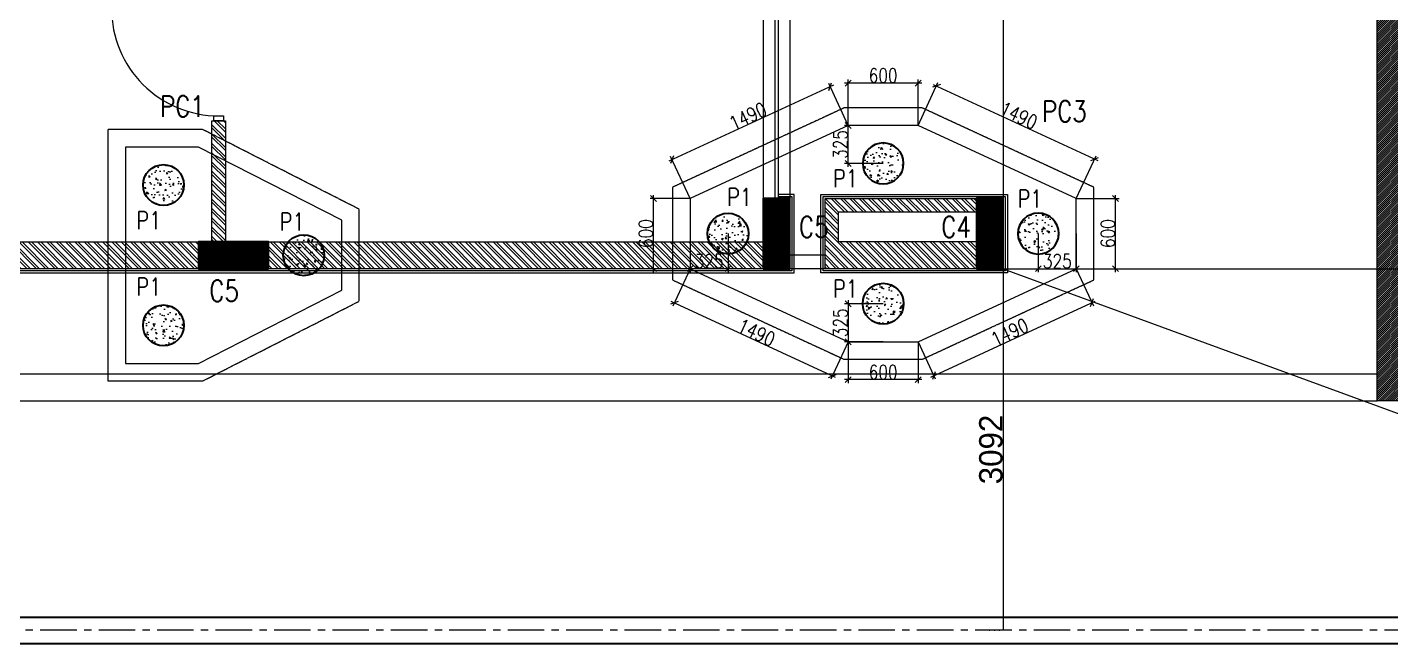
# Model space of a CAD drawing. Header units: metres. Extents: x 5205117 to 5948571, y 646915 to 1143748.
# Drawn here: x 5330616 to 5342281, y 789659 to 794931 of the extents above; entities that cross this region are included whole.
import ezdxf

# ---------------------------------------------------------------- set-up
doc = ezdxf.new("R2010")
doc.units = ezdxf.units.M
doc.header["$MEASUREMENT"] = 0
doc.header["$PDMODE"] = 35
doc.header["$PDSIZE"] = 10
for name, pattern in [('CENTER', [2, 1.25, -0.25, 0.25, -0.25]), ('DASHED', [0.75, 0.5, -0.25]), ('DOT2', [0.125, 0, -0.125]), ('HIDDEN', [0.375, 0.25, -0.125])]:
    doc.linetypes.add(name, pattern=pattern)
doc.layers.get('0').update_dxf_attribs({"color": 1, "linetype": 'DASHED', "lineweight": 30})
for name, color, linetype, lineweight in [('A-Center line', 1, 'CENTER', 9), ('dim start point', 10, 'Continuous', 0), ('plot 5', 7, 'Continuous', 30), ('S-COLUMN & WALL', 5, 'Continuous', 30), ('S-COLUMN_H', 250, 'Continuous', 0), ('S-FOUND-EXCAVATION', 253, 'HIDDEN', 0), ('S-FOUND-FOOTING', 7, 'Continuous', 15), ('S-PILE', 96, 'Continuous', 30), ('S-TEXT', 7, 'Continuous', 0), ('S-TEXT COL.', 1, 'Continuous', 0), ('S-TEXT PILE', 7, 'Continuous', 0)]:
    doc.layers.add(name, color=color, linetype=linetype, lineweight=lineweight)
doc.layers.add('A-GF', color=8, linetype='Continuous', lineweight=0, transparency=0.5)
doc.styles.add('C-ROOM', font='arial.ttf')
doc.styles.add('SETU 1', font='romans.shx', dxfattribs={"width": 0.8})
doc.styles.get("Standard").update_dxf_attribs({"font": 'GOTHIC.TTF'})
doc.dimstyles.new('A-DIM 100', dxfattribs={"dimscale": 100, "dimtxt": 2.5, "dimasz": 1.5, "dimexe": 1, "dimexo": 1, "dimgap": 0.5, "dimtad": 1, "dimdec": 0, "dimrnd": 5, "dimzin": 3, "dimdsep": 46, "dimtxsty": 'C-ROOM', "dimblk1": 'ARCHTICK', "dimblk2": 'ARCHTICK', "dimsah": 1, "dimcen": 1.5, "dimdle": 1, "dimclrd": 256, "dimclre": 256, "dimclrt": 256, "dimadec": 0, "dimazin": 0, "dimtfac": 0.6, "dimtdec": 0, "dimtofl": 0, "dimtmove": 1, "dimatfit": 3, "dimfxl": 1, "dimtolj": 1, "dimtzin": 0, "dimlwd": -1, "dimlwe": -1, "dimarcsym": 0})
doc.dimstyles.get("Standard").update_dxf_attribs({"dimtxt": 2, "dimasz": 1, "dimexe": 0, "dimexo": 0, "dimgap": 0.1, "dimtad": 1, "dimdsep": 46, "dimtxsty": 'Standard', "dimblk": 'OBLIQUE', "dimcen": 0.1, "dimclrd": 256, "dimclre": 256, "dimclrt": 256, "dimadec": 0, "dimazin": 0, "dimtfac": 1, "dimtofl": 0, "dimtmove": 1, "dimatfit": 2, "dimldrblk": 'OPEN90', "dimfxl": 1, "dimtolj": 1, "dimtzin": 0, "dimlwd": -1, "dimlwe": -1, "dimarcsym": 0})
pattern_1 = [(45, (1999356.026596897, 443833.9590000218), (-6.629126073623882, 6.629126073623883), [])]

# ---------------------------------------------------------------- blocks, each defined once
blk = doc.blocks.new('GBFB')
at = {"layer": 'A-GF', "ltscale": 5}
h = blk.add_hatch(dxfattribs=at)
h.set_pattern_fill('ANSI32', color=256, scale=150)
h.set_pattern_definition([(45, (2305818.317735393, 430359.1083499617), (-39.7747564417433, 39.7747564417433), []), (45, (2305844.834239643, 430359.1083499617), (-39.7747564417433, 39.7747564417433), [])])
h.paths.add_polyline_path([(2613559.22199503, 713331.9033151702), (2613559.22199503, 714066.9033151699), (2618134.221995029, 714066.9033151697), (2618134.221995029, 713331.9033151702), (2618364.22199503, 713331.9033151702), (2618364.22199503, 713951.9033151697), (2621064.221995032, 713951.9033151699), (2621064.221995032, 713331.9033151702), (2621294.221995032, 713331.9033151702), (2621294.221995032, 714181.9033151697), (2612581.72199503, 714181.9033151699), (2612581.72199503, 714081.9033151702), (2612481.72199503, 714081.9033151702), (2612481.72199503, 714181.9033151702), (2611504.22199503, 714181.9033151699), (2611504.22199503, 712216.9033151701), (2613559.22199503, 712216.9033151701), (2613559.22199503, 712331.9033151701), (2611734.22199503, 712331.9033151701), (2611734.22199503, 713951.9033151697), (2613329.22199503, 713951.9033151697), (2613329.22199503, 713331.9033151702)])
h.paths.add_polyline_path([(2622409.221995032, 713556.90331517), (2622614.22199503, 713556.90331517), (2622614.22199503, 713951.9033151701), (2622409.221995032, 713951.9033151701)], flags=16)
h.paths.add_polyline_path([(2623099.221995032, 714181.9033151701), (2623099.221995032, 713951.9033151701), (2622729.22199503, 713951.9033151701), (2622729.22199503, 713556.9033151701), (2623099.221995032, 713556.9033151701), (2623099.221995032, 713441.9033151701), (2622409.221995032, 713441.9033151701), (2622409.221995032, 713331.9033151702), (2622294.221995032, 713331.9033151702), (2622294.221995032, 714181.9033151701)], flags=17)
h.paths.add_polyline_path([(2630534.22199503, 706806.9033151697), (2628524.22199503, 706806.9033151697), (2628524.22199503, 706181.9033151697), (2628409.22199503, 706181.9033151697), (2628409.22199503, 707036.9033151699), (2630764.22199503, 707036.9033151699), (2630764.22199503, 703411.9033151699), (2626104.22199503, 703411.9033151699), (2626104.22199503, 704011.9033151697), (2626704.22199503, 704011.9033151697), (2626704.22199503, 706806.9033151697), (2626104.22199503, 706806.9033151697), (2626104.22199503, 708786.9033151701), (2626934.221995029, 708786.9033151701), (2626934.221995029, 707036.9033151699), (2627384.22199503, 707036.9033151699), (2627384.22199503, 706806.9033151697), (2626934.221995029, 706806.9033151697), (2626934.221995029, 705281.9033151696), (2628524.22199503, 705281.9033151696), (2628524.22199503, 705051.9033151697), (2626934.221995029, 705051.9033151697), (2626934.221995029, 703641.9033151699), (2630534.22199503, 703641.9033151699)])
h.paths.add_polyline_path([(2626334.221995029, 714181.9033151701), (2627304.22199503, 714181.9033151701), (2627304.22199503, 713951.9033151701), (2626934.221995029, 713951.9033151701), (2626934.221995029, 711316.9033151701), (2628734.22199503, 711316.9033151701), (2628734.22199503, 711916.9033151701), (2628849.22199503, 711916.9033151701), (2628849.22199503, 711316.9033151701), (2630649.22199503, 711316.9033151701), (2630649.22199503, 711916.9033151701), (2630764.22199503, 711916.9033151699), (2630764.22199503, 711086.9033151701), (2618134.22199503, 711086.90331517), (2618134.221995029, 712331.9033151694), (2618364.22199503, 712331.9033151694), (2618364.22199503, 711316.9033151701), (2622294.221995032, 711316.9033151701), (2622294.221995032, 712431.9033151697), (2622409.221995032, 712431.9033151697), (2622409.221995032, 711316.9033151703), (2625159.22199503, 711316.9033151703), (2625159.22199503, 712531.9033151702), (2625274.22199503, 712531.9033151702), (2625274.22199503, 711316.9033151703), (2626704.22199503, 711316.9033151701), (2626704.22199503, 713441.9033151701), (2625274.22199503, 713441.9033151701), (2625274.22199503, 713331.9033151702), (2625159.22199503, 713331.9033151702), (2625159.22199503, 713556.9033151701), (2626704.22199503, 713556.9033151701), (2626704.22199503, 713951.9033151701), (2626334.221995029, 713951.9033151701)])
h.paths.add_polyline_path([(2613029.22199503, 703411.9033151699), (2613029.22199503, 704011.9033151697), (2611504.22199503, 704011.9033151697), (2611504.22199503, 703411.9033151699)])
h.paths.add_polyline_path([(2613329.22199503, 703411.9033151699), (2618964.22199503, 703411.9033151696), (2618964.22199503, 704011.9033151697), (2618134.221995029, 704011.9033151697), (2618134.221995029, 703641.9033151696), (2613559.22199503, 703641.9033151699), (2613559.22199503, 704011.9033151697), (2613329.22199503, 704011.9033151697)])
h.paths.add_polyline_path([(2618364.22199503, 703896.9033151696), (2618364.22199503, 703641.9033151696), (2618849.22199503, 703641.9033151696), (2618849.22199503, 703896.9033151696)], flags=16)
h.paths.add_polyline_path([(2611734.22199503, 703641.9033151699), (2611734.22199503, 703896.9033151699), (2612799.221995029, 703896.9033151699), (2612799.221995029, 703641.9033151699)], flags=16)
h.paths.add_polyline_path([(2618964.22199503, 706806.9033151697), (2618964.22199503, 708786.9033151701), (2618134.221995029, 708786.9033151701), (2618134.221995029, 706806.9033151697)])
h.paths.add_polyline_path([(2618849.22199503, 707036.9033151696), (2618849.22199503, 708556.9033151699), (2618364.22199503, 708556.9033151699), (2618364.22199503, 707036.9033151696)], flags=16)
h.paths.add_polyline_path([(2635594.22199503, 714181.9033151701), (2628204.22199503, 714181.9033151701), (2628204.22199503, 713951.9033151701), (2628734.22199503, 713951.9033151701), (2628734.22199503, 712816.9033151701), (2628849.22199503, 712816.9033151701), (2628849.22199503, 713951.9033151701), (2630649.22199503, 713951.9033151701), (2630649.22199503, 712916.9033151701), (2630764.22199503, 712916.9033151701), (2630764.22199503, 713951.9033151701), (2635364.221995029, 713951.9033151701), (2635364.221995029, 713581.9033151701), (2635594.22199503, 713581.9033151701)])
h.paths.add_polyline_path([(2613559.22199503, 710716.9033151702), (2613559.22199503, 711316.9033151701), (2611504.22199503, 711316.9033151701), (2611504.22199503, 710716.9033151702)])
h.paths.add_polyline_path([(2613329.22199503, 710831.9033151701), (2613329.22199503, 711086.9033151701), (2611734.22199503, 711086.9033151701), (2611734.22199503, 710831.9033151701)], flags=16)
h.paths.add_polyline_path([(2635364.221995029, 709856.9033151701), (2630764.22199503, 709856.9033151701), (2630764.22199503, 708556.9033151699), (2630534.22199503, 708556.9033151699), (2630534.22199503, 710086.9033151702), (2635364.221995029, 710086.9033151702), (2635364.221995029, 710456.9033151701), (2635594.22199503, 710456.9033151701), (2635594.22199503, 709856.9033151701)])
h.paths.add_polyline_path([(2626219.22199503, 707036.9033151699), (2626704.22199503, 707036.9033151699), (2626704.22199503, 708556.9033151699), (2626219.22199503, 708556.9033151699)], flags=16)
h.paths.add_polyline_path([(2637419.22199503, 709856.9033151701), (2635894.22199503, 709856.9033151701), (2635894.22199503, 710456.9033151701), (2637419.22199503, 710456.9033151701)])
h.paths.add_polyline_path([(2637189.22199503, 710086.9033151702), (2636009.22199503, 710086.9033151702), (2636009.22199503, 710341.9033151701), (2637189.22199503, 710341.9033151701)], flags=16)
h.paths.add_polyline_path([(2637419.22199503, 714181.9033151699), (2635894.22199503, 714181.9033151699), (2635894.22199503, 713581.9033151699), (2637419.22199503, 713581.9033151699)])
h.paths.add_polyline_path([(2637189.22199503, 713951.90331517), (2636009.22199503, 713951.90331517), (2636009.22199503, 713696.90331517), (2637189.22199503, 713696.90331517)], flags=16)
h.paths.add_polyline_path([(2633144.22199503, 709556.9033151702), (2633144.22199503, 708556.9033151699), (2632914.221995029, 708556.9033151699), (2632914.221995029, 709556.9033151702)], flags=0)
h.paths.add_polyline_path([(2633144.22199503, 703411.9033151699), (2632914.221995029, 703411.9033151699), (2632914.221995029, 707036.9033151699), (2633144.22199503, 707036.9033151699)])
h.paths.add_polyline_path([(2626704.22199503, 703896.9033151696), (2626219.22199503, 703896.9033151696), (2626219.22199503, 703641.9033151699), (2626704.22199503, 703641.9033151699)], flags=16)
at = {"layer": 'A-GF', "ltscale": 100}
h = blk.add_hatch(dxfattribs=at)
h.set_pattern_fill('ANSI31', color=256, scale=75)
h.set_pattern_definition(pattern_1)
h.paths.add_polyline_path([(2631134.22199503, 713951.9033151703), (2631134.22199503, 714181.9033151702), (2630534.22199503, 714181.9033151701), (2630534.22199503, 713951.9033151701)])
h = blk.add_hatch(dxfattribs=at)
h.set_pattern_fill('ANSI31', color=256, scale=75)
h.set_pattern_definition(pattern_1)
h.paths.add_polyline_path([(2635594.22199503, 713581.9033151701), (2635594.22199503, 714181.9033151701), (2635364.221995029, 714181.9033151702), (2635364.221995029, 713581.9033151702)])
h = blk.add_hatch(dxfattribs=at)
h.set_pattern_fill('ANSI31', color=256, scale=75)
h.set_pattern_definition(pattern_1)
h.paths.add_polyline_path([(2637419.22199503, 713581.9033151699), (2637419.22199503, 714181.9033151699), (2637189.22199503, 714181.9033151699), (2637189.22199503, 713581.9033151699)])
at = {"layer": 'A-GF', "ltscale": 5}
for p, q in [((2635894.22199503, 714181.9033151699), (2635594.22199503, 714181.9033151701)), ((2635894.22199503, 714066.9033151699), (2635594.22199503, 714066.9033151701)), ((2635364.221995029, 710456.9033151701), (2635364.221995029, 713581.9033151701)), ((2635464.22199503, 710456.9033151701), (2635464.22199503, 713581.9033151701)), ((2635494.22199503, 710456.9033151701), (2635494.22199503, 713581.9033151701)), ((2635594.22199503, 710456.9033151701), (2635594.22199503, 713581.9033151701)), ((2637419.22199503, 710456.9033151701), (2637419.22199503, 713581.9033151699))]:
    blk.add_line(p, q, dxfattribs=at)
at = {"layer": 'A-GF', "ltscale": 10}
for p, q in [((2630748.388661696, 712916.9033151701), (2630665.055328364, 712916.9033151701)), ((2630665.055328364, 712916.9033151701), (2630665.055328364, 712875.2366485035)), ((2630665.055328364, 712875.2366485035), (2630748.388661696, 712875.2366485035)), ((2630748.388661696, 712875.2366485035), (2630748.388661696, 712916.9033151701))]:
    blk.add_line(p, q, dxfattribs=at)
at = {"layer": 'A-GF', "ltscale": 5, "flags": 128}
for points in [[(2626687.221995029, 713573.9033151707), (2625142.22199503, 713573.90331517), (2625142.22199503, 713506.9033151701), (2625124.221995029, 713506.9033151701), (2625124.221995029, 713591.9033151704), (2626669.221995029, 713591.9033151704), (2626669.221995029, 713916.9033151699), (2626299.22199503, 713916.9033151699), (2626299.22199503, 714216.9033151702), (2635629.22199503, 714216.9033151704), (2635629.22199503, 713546.90331517), (2635494.22199503, 713546.90331517), (2635494.22199503, 713564.90331517), (2635611.22199503, 713564.90331517), (2635611.22199503, 714198.9033151704), (2626317.22199503, 714198.9033151702), (2626317.22199503, 713934.9033151697), (2626687.221995029, 713934.9033151697)], [(2630534.22199503, 713951.9033151701), (2630534.22199503, 714181.9033151701), (2631134.22199503, 714181.9033151702), (2631134.22199503, 713951.9033151703)], [(2635364.221995029, 713581.9033151702), (2635594.22199503, 713581.9033151701), (2635594.22199503, 714181.9033151701), (2635364.221995029, 714181.9033151702)], [(2635859.22199503, 713546.9033151702), (2637454.22199503, 713546.9033151702), (2637454.22199503, 714216.9033151702), (2635859.22199503, 714216.9033151702)], [(2635877.22199503, 713564.9033151702), (2637436.22199503, 713564.9033151702), (2637436.22199503, 714198.9033151702), (2635877.22199503, 714198.9033151702)], [(2637189.22199503, 713581.9033151699), (2637419.22199503, 713581.9033151699), (2637419.22199503, 714181.9033151699), (2637189.22199503, 714181.9033151699)]]:
    blk.add_lwpolyline(points, close=True, dxfattribs=at)
at = {"layer": 'A-GF', "ltscale": 5}
for points in [[(2635594.22199503, 714181.9033151701), (2628204.22199503, 714181.9033151701), (2628204.22199503, 713951.9033151701), (2628734.22199503, 713951.9033151701), (2628734.22199503, 712816.9033151701), (2628849.22199503, 712816.9033151701), (2628849.22199503, 713951.9033151701), (2630649.22199503, 713951.9033151701), (2630649.22199503, 712916.9033151701), (2630764.22199503, 712916.9033151701), (2630764.22199503, 713951.9033151701), (2635364.221995029, 713951.9033151701), (2635364.221995029, 713581.9033151701), (2635594.22199503, 713581.9033151701)], [(2637419.22199503, 714181.9033151699), (2635894.22199503, 714181.9033151699), (2635894.22199503, 713581.9033151699), (2637419.22199503, 713581.9033151699)], [(2637189.22199503, 713951.90331517), (2636009.22199503, 713951.90331517), (2636009.22199503, 713696.90331517), (2637189.22199503, 713696.90331517)]]:
    blk.add_lwpolyline(points, close=True, dxfattribs=at)
at = {"layer": 'A-GF', "ltscale": 2, "extrusion": (0, 0, -1)}
blk.add_ellipse((2630706.721995029, 711958.5699818365), major_axis=(-122.4652303000778, 908.4492529281392), ratio=0.9999999999996049, start_param=-1.43679724451339, end_param=0.1339990822816106, dxfattribs=at)
blk = doc.blocks.new('P2')
at = {"layer": 'S-PILE', "lineweight": 0}
h = blk.add_hatch(dxfattribs=at)
h.set_pattern_fill('AR-CONC', color=256, scale=20)
h.set_pattern_definition([(50, (0, 0), (143.4520365201507, -12.55042699651902), [15, -165]), (355, (0, 0), (-27.7502667226, 150.4384267400024), [12, -132]), (100.45144446, (11.9543362, -1.0458688), (115.7017693454224, 137.8879981937259), [12.74803839999999, -140.2284223999999]), (46.1842, (0, 40), (213.4482661343145, -33.10385615861531), [22.5, -247.5]), (96.63563549000003, (17.787349, 37.2413386), (186.9323891348456, 194.8237201549101), [19.1220684, -210.3427519999999]), (351.18416399, (0, 40), (186.9323890109546, 194.823720053998), [18, -198.0000002]), (21, (20, 30), (119.3814104236923, -80.52377813306776), [15, -165]), (326, (20, 30), (48.66306638431634, 145.0300090093706), [12, -132]), (71.45144474, (29.94845080000001, 23.2896852), (168.0444753459942, 64.50623056127077), [12.748038, -140.2284224]), (37.5, (0, 0), (2.431971063458133, 66.5787707662623), [0, -130.4, 0, -134, 0, -132.5]), (7.499999999999999, (0, 0), (52.61390748842972, 78.88234237647205), [0, -76.39999999999999, 0, -127.4, 0, -50.5]), (327.5, (-44.59999999999999, 0), (106.7644872344818, -4.510974346875951), [0, -50, 0, -156, 0, -207]), (317.5, (-64.6, 0), (116.6372338684772, 20.02099646646354), [0, -65, 0, -103.6, 0, -147])])
edge = h.paths.add_edge_path()
edge.add_arc((0, 0), 175, 0, 360)
at = {"layer": 'S-PILE'}
blk.add_circle((0, 0), 175, dxfattribs=at)
blk = doc.blocks.new('_Oblique')
at = {"color": 0, "linetype": 'ByBlock', "lineweight": -2}
blk.add_line((-0.5, -0.5), (0.5, 0.5), dxfattribs=at)
blk = doc.blocks.new('*D564')
at = {"layer": 'Defpoints', "color": 0, "transparency": 16777216}
for p in [(5338238.890053573, 794091.5305656428), (5339748.00225142, 793805.2557980509), (5339591.486001935, 793466.5305919463)]:
    blk.add_point(p, dxfattribs=at)
at = {"layer": 'S-TEXT', "color": 9, "transparency": 16777216}
for p, q in [((5338238.890053573, 794091.5305656428), (5338407.990079613, 794457.4889971832)), ((5339591.486001935, 793466.5305919463), (5339760.586027973, 793832.4890234869))]:
    blk.add_line(p, q, dxfattribs=at)
at = {"layer": 'S-TEXT', "transparency": 16777216}
blk.add_line((5338368.173077623, 794442.8395483007), (5339775.235476856, 793792.6720214974), dxfattribs=at)
at = {"layer": 'S-TEXT', "transparency": 16777216, "xscale": 50, "yscale": 50, "zscale": 50}
for p, rotation in [((5338395.406303058, 794430.2557717474), 155.199549599426), ((5339748.00225142, 793805.2557980509), 335.1995495994261)]:
    blk.add_blockref('_Oblique', p, dxfattribs=dict(at, rotation=rotation))
at = {"layer": 'S-TEXT', "color": 0, "lineweight": 0, "transparency": 16777216, "insert": (5339098.969126439, 794176.761106677), "char_height": 120, "attachment_point": 5, "rotation": 335.19954959942606, "style": 'SETU 1'}
blk.add_mtext('\\A1;1490', dxfattribs=at)
blk = doc.blocks.new('*D565')
at = {"layer": 'Defpoints', "color": 0, "transparency": 16777216}
for p in [(5339591.486001935, 792866.5305919462), (5339725.304186376, 792576.9274852133), (5338238.890053573, 792241.5306182492)]:
    blk.add_point(p, dxfattribs=at)
at = {"layer": 'S-TEXT', "color": 9, "transparency": 16777216}
for p, q in [((5339591.486001935, 792866.5305919462), (5339737.88796293, 792549.6942597772)), ((5338238.890053573, 792241.5306182492), (5338385.292014568, 791924.6942860801))]:
    blk.add_line(p, q, dxfattribs=at)
at = {"layer": 'S-TEXT', "transparency": 16777216}
blk.add_line((5338345.475012578, 791939.3437349632), (5339752.53741181, 792589.5112617671), dxfattribs=at)
at = {"layer": 'S-TEXT', "transparency": 16777216, "xscale": 50, "yscale": 50, "zscale": 50}
for p, rotation in [((5339725.304186376, 792576.9274852133), 24.80045040058613), ((5338372.708238015, 791951.9275115161), 204.8004504005861)]:
    blk.add_blockref('_Oblique', p, dxfattribs=dict(at, rotation=rotation))
at = {"layer": 'S-TEXT', "color": 0, "lineweight": 0, "transparency": 16777216, "insert": (5339021.741362994, 792323.432820143), "char_height": 120, "attachment_point": 5, "rotation": 24.800450400586133, "style": 'SETU 1'}
blk.add_mtext('\\A1;1490', dxfattribs=at)
blk = doc.blocks.new('*D566')
at = {"layer": 'Defpoints', "color": 0, "transparency": 16777216}
for p in [(5336286.486001934, 792866.5305919459), (5336151.450367331, 792574.3341966866), (5337638.890053574, 792241.5306182497)]:
    blk.add_point(p, dxfattribs=at)
at = {"layer": 'S-TEXT', "color": 9, "transparency": 16777216}
for p, q in [((5336286.486001934, 792866.5305919459), (5336138.865119444, 792547.1016511649)), ((5337638.890053574, 792241.5306182497), (5337491.269171083, 791922.1016774684))]:
    blk.add_line(p, q, dxfattribs=at)
at = {"layer": 'S-TEXT', "transparency": 16777216}
blk.add_line((5337531.086964494, 791936.7489751016), (5336124.217821811, 792586.9194445745), dxfattribs=at)
at = {"layer": 'S-TEXT', "transparency": 16777216, "xscale": 50, "yscale": 50, "zscale": 50}
for p, rotation in [((5336151.450367331, 792574.3341966866), 155.1964540306942), ((5337503.854418971, 791949.3342229899), 335.1964540306942)]:
    blk.add_blockref('_Oblique', p, dxfattribs=dict(at, rotation=rotation))
at = {"layer": 'S-TEXT', "color": 0, "lineweight": 0, "transparency": 16777216, "insert": (5336854.920430242, 792320.8380584684), "char_height": 120, "attachment_point": 5, "rotation": 335.1964540306942, "style": 'SETU 1'}
blk.add_mtext('\\A1;1490', dxfattribs=at)
blk = doc.blocks.new('*D567')
at = {"layer": 'Defpoints', "color": 0, "transparency": 16777216}
for p in [(5337638.890053574, 794091.5305656431), (5336133.131973883, 793798.3651801045), (5336286.486001934, 793466.5305919459)]:
    blk.add_point(p, dxfattribs=at)
at = {"layer": 'S-TEXT', "transparency": 16777216}
blk.add_line((5337512.768571046, 794435.9504016899), (5336105.899428361, 793785.7799322163), dxfattribs=at)
at = {"layer": 'S-TEXT', "color": 9, "transparency": 16777216}
for p, q in [((5337638.890053574, 794091.5305656431), (5337472.950777636, 794450.5976993234)), ((5336286.486001934, 793466.5305919459), (5336120.546725996, 793825.5977256263))]:
    blk.add_line(p, q, dxfattribs=at)
at = {"layer": 'S-TEXT', "transparency": 16777216, "xscale": 50, "yscale": 50, "zscale": 50}
for p, rotation in [((5337485.536025524, 794423.3651538016), 24.80354596930982), ((5336133.131973883, 793798.3651801045), 204.8035459693099)]:
    blk.add_blockref('_Oblique', p, dxfattribs=dict(at, rotation=rotation))
at = {"layer": 'S-TEXT', "color": 0, "lineweight": 0, "transparency": 16777216, "insert": (5336782.065962612, 794169.8690155837), "char_height": 120, "attachment_point": 5, "rotation": 24.803545969309845, "style": 'SETU 1'}
blk.add_mtext('\\A1;1490', dxfattribs=at)
blk = doc.blocks.new('*D568')
at = {"layer": 'Defpoints', "color": 0, "transparency": 16777216}
for p in [(5339591.486001936, 793466.5305919466), (5339926.857011541, 793466.5305919466), (5339591.486001936, 792866.5305919469)]:
    blk.add_point(p, dxfattribs=at)
at = {"layer": 'S-TEXT', "color": 9, "transparency": 16777216}
for p, q in [((5339591.486001936, 793466.5305919466), (5339956.857011542, 793466.5305919466)), ((5339591.486001936, 792866.5305919469), (5339956.857011542, 792866.5305919469))]:
    blk.add_line(p, q, dxfattribs=at)
at = {"layer": 'S-TEXT', "transparency": 16777216}
blk.add_line((5339926.857011541, 792836.5305919469), (5339926.857011541, 793496.5305919466), dxfattribs=at)
at = {"layer": 'S-TEXT', "transparency": 16777216, "xscale": 50, "yscale": 50, "zscale": 50}
for p, rotation in [((5339926.857011541, 793466.5305919466), 90), ((5339926.857011541, 792866.5305919469), 270)]:
    blk.add_blockref('_Oblique', p, dxfattribs=dict(at, rotation=rotation))
at = {"layer": 'S-TEXT', "color": 0, "lineweight": 0, "transparency": 16777216, "insert": (5339861.85701154, 793166.530591945), "char_height": 120, "attachment_point": 5, "rotation": 90, "style": 'SETU 1'}
blk.add_mtext('\\A1;600', dxfattribs=at)
blk = doc.blocks.new('*D569')
at = {"layer": 'Defpoints', "color": 0, "transparency": 16777216}
for p in [(5335974.328504018, 793466.5305919466), (5336286.486001937, 793466.5305919466), (5336286.486001937, 792866.5305919464)]:
    blk.add_point(p, dxfattribs=at)
at = {"layer": 'S-TEXT', "color": 9, "transparency": 16777216}
for p, q in [((5336286.486001937, 793466.5305919466), (5335944.328504019, 793466.5305919466)), ((5336286.486001937, 792866.5305919464), (5335944.328504019, 792866.5305919464))]:
    blk.add_line(p, q, dxfattribs=at)
at = {"layer": 'S-TEXT', "transparency": 16777216}
blk.add_line((5335974.328504018, 792836.5305919464), (5335974.328504018, 793496.5305919466), dxfattribs=at)
at = {"layer": 'S-TEXT', "transparency": 16777216, "xscale": 50, "yscale": 50, "zscale": 50}
for p, rotation in [((5335974.328504018, 793466.5305919466), 90), ((5335974.328504018, 792866.5305919464), 270)]:
    blk.add_blockref('_Oblique', p, dxfattribs=dict(at, rotation=rotation))
at = {"layer": 'S-TEXT', "color": 0, "lineweight": 0, "transparency": 16777216, "insert": (5335909.328504018, 793166.5305919448), "char_height": 120, "attachment_point": 5, "rotation": 90, "style": 'SETU 1'}
blk.add_mtext('\\A1;600', dxfattribs=at)
blk = doc.blocks.new('*D570')
at = {"layer": 'Defpoints', "color": 0, "transparency": 16777216}
for p in [(5337638.890053574, 792241.5306182496), (5338238.890053573, 792241.5306182496), (5337638.890053574, 791917.8309846675)]:
    blk.add_point(p, dxfattribs=at)
at = {"layer": 'S-TEXT', "color": 9, "transparency": 16777216}
for p, q in [((5337638.890053574, 792241.5306182496), (5337638.890053574, 791887.8309846675)), ((5338238.890053573, 792241.5306182496), (5338238.890053573, 791887.8309846675))]:
    blk.add_line(p, q, dxfattribs=at)
at = {"layer": 'S-TEXT', "transparency": 16777216}
blk.add_line((5338268.890053574, 791917.8309846675), (5337608.890053574, 791917.8309846675), dxfattribs=at)
at = {"layer": 'S-TEXT', "transparency": 16777216, "xscale": 50, "yscale": 50, "zscale": 50, "rotation": 180}
blk.add_blockref('_Oblique', (5337638.890053574, 791917.8309846675), dxfattribs=at)
at = {"layer": 'S-TEXT', "transparency": 16777216, "xscale": 50, "yscale": 50, "zscale": 50}
blk.add_blockref('_Oblique', (5338238.890053573, 791917.8309846675), dxfattribs=at)
at = {"layer": 'S-TEXT', "color": 0, "lineweight": 0, "transparency": 16777216, "insert": (5337938.890053574, 791982.8309846676), "char_height": 120, "attachment_point": 5, "style": 'SETU 1'}
blk.add_mtext('\\A1;600', dxfattribs=at)
blk = doc.blocks.new('*D571')
at = {"layer": 'Defpoints', "color": 0, "transparency": 16777216}
for p in [(5337638.890053574, 794453.2840214003), (5337638.890053574, 794091.5305656428), (5338238.890053573, 794091.5305656428)]:
    blk.add_point(p, dxfattribs=at)
at = {"layer": 'S-TEXT', "transparency": 16777216}
blk.add_line((5338268.890053574, 794453.2840214003), (5337608.890053574, 794453.2840214003), dxfattribs=at)
at = {"layer": 'S-TEXT', "color": 9, "transparency": 16777216}
for p, q in [((5337638.890053574, 794091.5305656428), (5337638.890053574, 794483.2840214004)), ((5338238.890053573, 794091.5305656428), (5338238.890053573, 794483.2840214004))]:
    blk.add_line(p, q, dxfattribs=at)
at = {"layer": 'S-TEXT', "transparency": 16777216, "xscale": 50, "yscale": 50, "zscale": 50, "rotation": 180}
blk.add_blockref('_Oblique', (5337638.890053574, 794453.2840214003), dxfattribs=at)
at = {"layer": 'S-TEXT', "transparency": 16777216, "xscale": 50, "yscale": 50, "zscale": 50}
blk.add_blockref('_Oblique', (5338238.890053573, 794453.2840214003), dxfattribs=at)
at = {"layer": 'S-TEXT', "color": 0, "lineweight": 0, "transparency": 16777216, "insert": (5337938.890053574, 794518.2840214001), "char_height": 120, "attachment_point": 5, "style": 'SETU 1'}
blk.add_mtext('\\A1;600', dxfattribs=at)
blk = doc.blocks.new('*D524')
at = {"layer": 'Defpoints', "color": 0, "transparency": 16777216}
for p in [(5337638.890053592, 794091.5305656431), (5337938.890053576, 794091.5305656431), (5337938.890053576, 793766.530565643)]:
    blk.add_point(p, dxfattribs=at)
at = {"layer": 'S-TEXT', "color": 9, "transparency": 16777216}
for p, q in [((5337938.890053576, 794091.5305656431), (5337608.890053593, 794091.5305656431)), ((5337938.890053576, 793766.530565643), (5337608.890053593, 793766.530565643))]:
    blk.add_line(p, q, dxfattribs=at)
at = {"layer": 'S-TEXT', "transparency": 16777216}
blk.add_line((5337638.890053592, 793736.5305656431), (5337638.890053592, 794121.5305656431), dxfattribs=at)
at = {"layer": 'S-TEXT', "transparency": 16777216, "xscale": 50, "yscale": 50, "zscale": 50}
for p, rotation in [((5337638.890053592, 794091.5305656431), 90), ((5337638.890053592, 793766.530565643), 270)]:
    blk.add_blockref('_Oblique', p, dxfattribs=dict(at, rotation=rotation))
at = {"layer": 'S-TEXT', "color": 0, "lineweight": 0, "transparency": 16777216, "insert": (5337573.890053591, 793929.0305656412), "char_height": 120, "attachment_point": 5, "rotation": 90, "style": 'SETU 1'}
blk.add_mtext('\\A1;325', dxfattribs=at)
blk = doc.blocks.new('*D525')
at = {"layer": 'Defpoints', "color": 0, "transparency": 16777216}
for p in [(5337938.890053576, 792566.5306182501), (5337638.890053595, 792241.5306182503), (5337938.890053576, 792241.5306182503)]:
    blk.add_point(p, dxfattribs=at)
at = {"layer": 'S-TEXT', "color": 9, "transparency": 16777216}
for p, q in [((5337938.890053576, 792566.5306182501), (5337608.890053594, 792566.5306182501)), ((5337938.890053576, 792241.5306182503), (5337608.890053594, 792241.5306182503))]:
    blk.add_line(p, q, dxfattribs=at)
at = {"layer": 'S-TEXT', "transparency": 16777216}
blk.add_line((5337638.890053595, 792596.5306182503), (5337638.890053595, 792211.5306182503), dxfattribs=at)
at = {"layer": 'S-TEXT', "transparency": 16777216, "xscale": 50, "yscale": 50, "zscale": 50}
for p, rotation in [((5337638.890053595, 792566.5306182501), 90), ((5337638.890053595, 792241.5306182503), 270)]:
    blk.add_blockref('_Oblique', p, dxfattribs=dict(at, rotation=rotation))
at = {"layer": 'S-TEXT', "color": 0, "lineweight": 0, "transparency": 16777216, "insert": (5337573.890053594, 792404.0306182485), "char_height": 120, "attachment_point": 5, "rotation": 90, "style": 'SETU 1'}
blk.add_mtext('\\A1;325', dxfattribs=at)
blk = doc.blocks.new('*D526')
at = {"layer": 'Defpoints', "color": 0, "transparency": 16777216}
for p in [(5336286.486001935, 793166.5305919459), (5336611.486001935, 793166.5305919459), (5336286.486001935, 792866.5305919457)]:
    blk.add_point(p, dxfattribs=at)
at = {"layer": 'S-TEXT', "color": 9, "transparency": 16777216}
for p, q in [((5336286.486001935, 793166.5305919459), (5336286.486001935, 792836.5305919457)), ((5336611.486001935, 793166.5305919459), (5336611.486001935, 792836.5305919457))]:
    blk.add_line(p, q, dxfattribs=at)
at = {"layer": 'S-TEXT', "transparency": 16777216}
blk.add_line((5336641.486001934, 792866.5305919457), (5336256.486001935, 792866.5305919457), dxfattribs=at)
at = {"layer": 'S-TEXT', "transparency": 16777216, "xscale": 50, "yscale": 50, "zscale": 50, "rotation": 180}
blk.add_blockref('_Oblique', (5336286.486001935, 792866.5305919457), dxfattribs=at)
at = {"layer": 'S-TEXT', "transparency": 16777216, "xscale": 50, "yscale": 50, "zscale": 50}
blk.add_blockref('_Oblique', (5336611.486001935, 792866.5305919457), dxfattribs=at)
at = {"layer": 'S-TEXT', "color": 0, "lineweight": 0, "transparency": 16777216, "insert": (5336448.986001935, 792931.5305919457), "char_height": 120, "attachment_point": 5, "style": 'SETU 1'}
blk.add_mtext('\\A1;325', dxfattribs=at)
blk = doc.blocks.new('*D527')
at = {"layer": 'Defpoints', "color": 0, "transparency": 16777216}
for p in [(5339266.294105213, 793166.5305919459), (5339591.294105211, 793166.5305919459), (5339591.294105211, 792866.5305919457)]:
    blk.add_point(p, dxfattribs=at)
at = {"layer": 'S-TEXT', "color": 9, "transparency": 16777216}
for p, q in [((5339266.294105213, 793166.5305919459), (5339266.294105213, 792836.5305919457)), ((5339591.294105211, 793166.5305919459), (5339591.294105211, 792836.5305919457))]:
    blk.add_line(p, q, dxfattribs=at)
at = {"layer": 'S-TEXT', "transparency": 16777216}
blk.add_line((5339236.294105212, 792866.5305919457), (5339621.294105212, 792866.5305919457), dxfattribs=at)
at = {"layer": 'S-TEXT', "transparency": 16777216, "xscale": 50, "yscale": 50, "zscale": 50, "rotation": 180}
blk.add_blockref('_Oblique', (5339266.294105213, 792866.5305919457), dxfattribs=at)
at = {"layer": 'S-TEXT', "transparency": 16777216, "xscale": 50, "yscale": 50, "zscale": 50}
blk.add_blockref('_Oblique', (5339591.294105211, 792866.5305919457), dxfattribs=at)
at = {"layer": 'S-TEXT', "color": 0, "lineweight": 0, "transparency": 16777216, "insert": (5339428.794105213, 792931.5305919457), "char_height": 120, "attachment_point": 5, "style": 'SETU 1'}
blk.add_mtext('\\A1;325', dxfattribs=at)
blk = doc.blocks.new('jhgduhguix')
at = {"layer": 'A-GF', "ltscale": 10}
h = blk.add_hatch(dxfattribs=at)
h.set_pattern_fill('ANSI31', color=256, scale=100, angle=360)
h.set_pattern_definition([(44.99999999999992, (7302727.224363327, 1827798.015375852), (-8.838834764831839, 8.838834764831853), [])])
h.paths.add_polyline_path([(5114737.780857086, 784349.8757319452), (5114737.780857086, 778270.4902853966), (5114507.780856132, 778270.4902853966), (5114507.780856132, 784349.8757319452)])
h.paths.add_polyline_path([(5114507.780856132, 784579.875731945), (5114507.780856132, 790914.875731826), (5114737.780857086, 790914.875731826), (5114737.780857086, 784579.875731945)])
at = {"layer": 'A-GF', "ltscale": 5}
h = blk.add_hatch(dxfattribs=at)
h.set_pattern_fill('ANSI32', color=256, scale=150000)
h.set_pattern_definition([(45, (-82319456.2837868, -220251060.7751663), (-39774.7564417433, 39774.7564417433), []), (45, (-82292939.77953625, -220251060.7751663), (-39774.7564417433, 39774.7564417433), [])])
h.paths.add_polyline_path([(5087447.780857086, 780270.4902853967), (5087447.780857086, 779535.4902853965), (5092022.780857086, 779535.4902853965), (5092022.780857086, 780270.4902853967), (5092252.780856132, 780270.4902853967), (5092252.780856132, 779650.4902853967), (5094952.780857086, 779650.4902853967), (5094952.780857086, 780270.4902853967), (5095182.780856132, 780270.4902853967), (5095182.780856132, 779420.4902853966), (5087217.780856132, 779420.4902853966), (5087217.780856132, 779535.4902853965), (5086917.780857086, 779535.4902853965), (5086917.780857086, 779420.4902853966), (5086470.280857086, 779420.4902853966), (5086470.280857086, 779520.4902853966), (5086370.280856132, 779520.4902853966), (5086370.280856132, 779420.4902853966), (5085392.780856132, 779420.4902853966), (5085392.780856132, 781385.4902853965), (5087447.780857086, 781385.4902853965), (5087447.780857086, 781270.4902853965), (5085622.780857086, 781270.4902853965), (5085622.780857086, 779650.4902853967), (5087217.780856132, 779650.4902853967), (5087217.780856132, 780270.4902853967)])
h.paths.add_polyline_path([(5096782.780857086, 779420.4902853966), (5096782.780857086, 779650.4902853967), (5096297.780856132, 779650.4902853967), (5096297.780856132, 780045.4902853966), (5097372.780857086, 780045.4902853966), (5097372.780857086, 780275.4902853966), (5096297.780856132, 780275.4902853966), (5096182.780856132, 780275.4902853966), (5096182.780856132, 779420.4902853966)], flags=17)
h.paths.add_polyline_path([(5104422.780856133, 786775.4902853966), (5102412.780857086, 786775.4902853966), (5102412.780857086, 787400.4902853966), (5102297.780856132, 787400.4902853966), (5102297.780856132, 786545.4902853966), (5104652.780857086, 786545.4902853966), (5104652.780857086, 790170.4902853966), (5099992.780857085, 790170.4902853966), (5099992.780857085, 789570.4902853966), (5100592.780856133, 789570.4902853966), (5100592.780856133, 786775.4902853966), (5099992.780857085, 786775.4902853966), (5099992.780857085, 784815.4902853966), (5100822.780857086, 784815.4902853966), (5100822.780857086, 786545.4902853966), (5101297.780856133, 786545.4902853966), (5101297.780856133, 786775.4902853966), (5100822.780857086, 786775.4902853966), (5100822.780857086, 788300.4902855159), (5102412.780857086, 788300.4902855159), (5102412.780857086, 788530.4902853966), (5100822.780857086, 788530.4902853966), (5100822.780857086, 789940.4902853966), (5104422.780856133, 789940.4902853966)])
h.paths.add_polyline_path([(5100222.780856133, 779420.4902853966), (5101422.780856132, 779420.4902853966), (5101422.780856132, 779650.4902853967), (5100822.780857086, 779650.4902853967), (5100822.780857086, 782400.4902853966), (5102622.780857086, 782400.4902853966), (5102622.780857086, 781600.4902853966), (5102737.780857086, 781600.4902853966), (5102737.780857086, 782400.4902853966), (5104537.780857086, 782400.4902853966), (5104537.780857086, 781600.4902853966), (5104652.780857086, 781600.4902853966), (5104652.780857086, 782515.4902853966), (5092022.780857086, 782515.4902853966), (5092022.780857086, 781270.4902853965), (5092252.780856132, 781270.4902853965), (5092252.780856132, 782285.4902853966), (5096182.780856132, 782285.4902853966), (5096182.780856132, 781175.4902855158), (5096297.780856132, 781175.4902855158), (5096297.780856132, 782285.4902853966), (5099047.780856132, 782285.4902853966), (5099047.780856132, 781075.4902853966), (5099162.780857086, 781075.4902853966), (5099162.780857086, 782285.4902853966), (5100592.780856133, 782285.4902853966), (5100592.780856133, 780275.4902853966), (5099162.780857086, 780275.4902853966), (5097972.780856133, 780275.4902853966), (5097972.780856133, 780045.4902853966), (5100592.780856133, 780045.4902853966), (5100592.780856133, 779650.4902853967), (5100222.780856133, 779650.4902853967)])
h.paths.add_polyline_path([(5086917.780857086, 790170.4902853966), (5086917.780857086, 789570.4902853966), (5085392.780856132, 789570.4902853966), (5085392.780856132, 790170.4902853966)])
h.paths.add_polyline_path([(5087217.780856132, 790170.4902853966), (5092852.780857086, 790170.4902853966), (5092852.780857086, 789570.4902853966), (5092022.780857086, 789570.4902853966), (5092022.780857086, 789940.4902853966), (5087447.780857086, 789940.4902853966), (5087447.780857086, 789570.4902853966), (5087217.780856132, 789570.4902853966)])
h.paths.add_polyline_path([(5092252.780856132, 789685.4902853966), (5092252.780856132, 789940.4902853966), (5092737.780857087, 789940.4902853966), (5092737.780857087, 789685.4902853966)], flags=16)
h.paths.add_polyline_path([(5085622.780857086, 789940.4902853966), (5085622.780857086, 789685.4902853966), (5086687.780857086, 789685.4902853966), (5086687.780857086, 789940.4902853966)], flags=16)
h.paths.add_polyline_path([(5092852.780857086, 786775.4902853966), (5092852.780857086, 784815.4902853966), (5092022.780857086, 784815.4902853966), (5092022.780857086, 786775.4902853966)])
h.paths.add_polyline_path([(5092737.780857087, 786545.4902853966), (5092737.780857087, 785045.4902853965), (5092252.780856132, 785045.4902853965), (5092252.780856132, 786545.4902853966)], flags=16)
h.paths.add_polyline_path([(5109482.780857086, 779420.4902853966), (5102022.780857086, 779420.4902853966), (5102022.780857086, 779650.4902853967), (5102622.780857086, 779650.4902853967), (5102622.780857086, 780750.4902853967), (5102737.780857086, 780750.4902853967), (5102737.780857086, 779650.4902853967), (5104537.780857086, 779650.4902853967), (5104537.780857086, 780600.4902853967), (5104652.780857086, 780600.4902853967), (5104652.780857086, 779650.4902853967), (5109252.780856133, 779650.4902853967), (5109252.780856133, 780020.4902853966), (5109482.780857086, 780020.4902853966)])
h.paths.add_polyline_path([(5087447.780857086, 782885.4902853966), (5087447.780857086, 782285.4902853966), (5085392.780856132, 782285.4902853966), (5085392.780856132, 782885.4902853966)])
h.paths.add_polyline_path([(5087217.780856132, 782770.4902853966), (5087217.780856132, 782515.4902853966), (5085622.780857086, 782515.4902853966), (5085622.780857086, 782770.4902853966)], flags=16)
h.paths.add_polyline_path([(5109252.780856133, 783745.4902853966), (5104652.780857086, 783745.4902853966), (5104652.780857086, 785045.4902853965), (5104422.780856133, 785045.4902853965), (5104422.780856133, 783515.4902853966), (5109252.780856133, 783515.4902853966), (5109252.780856133, 783145.4902853966), (5109482.780857086, 783145.4902853966), (5109482.780857086, 783745.4902853966)])
h.paths.add_polyline_path([(5100107.780857086, 786545.4902853966), (5100592.780856133, 786545.4902853966), (5100592.780856133, 785045.4902853965), (5100107.780857086, 785045.4902853965)], flags=16)
h.paths.add_polyline_path([(5111307.780856132, 783745.4902853966), (5109782.780857086, 783745.4902853966), (5109782.780857086, 783145.4902853966), (5111307.780856132, 783145.4902853966)])
h.paths.add_polyline_path([(5111077.780857086, 783515.4902853966), (5109897.780857086, 783515.4902853966), (5109897.780857086, 783260.4902853965), (5111077.780857086, 783260.4902853965)], flags=16)
h.paths.add_polyline_path([(5111307.780856132, 779420.4902853966), (5109782.780857086, 779420.4902853966), (5109782.780857086, 780020.4902853966), (5111307.780856132, 780020.4902853966)])
h.paths.add_polyline_path([(5111077.780857086, 779650.4902853967), (5109897.780857086, 779650.4902853967), (5109897.780857086, 779905.4902853966), (5111077.780857086, 779905.4902853966)], flags=16)
h.paths.add_polyline_path([(5107032.780857086, 784045.4902853966), (5107032.780857086, 785045.4902853965), (5106802.780856132, 785045.4902853965), (5106802.780856132, 784045.4902853966)], flags=17)
h.paths.add_polyline_path([(5107032.780857086, 790170.4902853966), (5106802.780856132, 790170.4902853966), (5106802.780856132, 786545.4902853966), (5107032.780857086, 786545.4902853966)])
h.paths.add_polyline_path([(5100592.780856133, 789685.4902853966), (5100107.780857086, 789685.4902853966), (5100107.780857086, 789940.4902853966), (5100592.780856133, 789940.4902853966)], flags=16)
blk.add_line((5111307.780856132, 779400.4902853966), (5114507.780856132, 779400.4902853966), dxfattribs=at)
at = {"layer": 'A-GF'}
blk.add_lwpolyline([(5114737.780857086, 784349.8757319452), (5114737.780857086, 778270.4902853966), (5114507.780856132, 778270.4902853966), (5114507.780856132, 784349.8757319452)], close=True, dxfattribs=at)
at = {"layer": 'A-GF', "ltscale": 5}
for points in [[(5092022.780857086, 779400.4902853966), (5092022.780857086, 778270.4902853966), (5114507.780856132, 778270.4902853966)], [(5092252.780856132, 779400.4902853966), (5092252.780856132, 778500.4902853966), (5114507.780856132, 778500.4902853966)]]:
    blk.add_lwpolyline(points, dxfattribs=at)
blk = doc.blocks.new('*D585')
at = {"layer": 'Defpoints', "color": 0, "ltscale": 5, "transparency": 16777216}
for p in [(5338966.486001936, 792866.5305919459), (5347396.486002889, 789774.3059036568), (5347396.486002889, 789774.3059036568)]:
    blk.add_point(p, dxfattribs=at)
at = {"layer": 'dim start point', "linetype": 'DOT2', "ltscale": 5, "transparency": 16777216}
blk.add_line((5338966.486001936, 792866.5305919459), (5338966.486001935, 792866.5305919455), dxfattribs=at)
at = {"layer": 'dim start point', "ltscale": 5, "transparency": 16777216}
blk.add_line((5338966.486001935, 792866.5305919455), (5347396.486002889, 789774.3059036568), dxfattribs=at)
for p, rotation in [((5338966.486001935, 792866.5305919455), 159.8563595995871), ((5347396.486002889, 789774.3059036568), 339.8563595995871)]:
    blk.add_blockref('_Oblique', p, dxfattribs=dict(at, rotation=rotation))
at = {"layer": 'dim start point', "ltscale": 5, "transparency": 16777216, "insert": (5343217.690336538, 791419.1182348621), "char_height": 200, "attachment_point": 5, "rotation": 339.85635959958717}
blk.add_mtext('\\A1;8979', dxfattribs=at)
blk = doc.blocks.new('_Open90')
at = {"color": 0, "linetype": 'ByBlock', "lineweight": -2}
for p, q in [((0, 0), (-1, 0)), ((-0.5, 0.5), (0, 0)), ((0, 0), (-0.5, -0.5))]:
    blk.add_line(p, q, dxfattribs=at)
blk = doc.blocks.new('*D586')
at = {"layer": 'Defpoints', "color": 0, "ltscale": 5, "transparency": 16777216}
for p in [(5338966.486001935, 793028.6668983184), (5347396.486002889, 793028.6668983183), (5347396.486002889, 792866.5305919455)]:
    blk.add_point(p, dxfattribs=at)
at = {"layer": 'dim start point', "linetype": 'DOT2', "ltscale": 5, "transparency": 16777216}
for p, q in [((5338966.486001935, 793028.6668983184), (5338966.486001935, 792866.5305919455)), ((5347396.486002889, 793028.6668983183), (5347396.486002889, 792866.5305919455))]:
    blk.add_line(p, q, dxfattribs=at)
at = {"layer": 'dim start point', "ltscale": 5, "transparency": 16777216}
blk.add_line((5338966.486001935, 792866.5305919455), (5347396.486002889, 792866.5305919455), dxfattribs=at)
at = {"layer": 'dim start point', "ltscale": 5, "transparency": 16777216, "rotation": 180}
blk.add_blockref('_Oblique', (5338966.486001935, 792866.5305919455), dxfattribs=at)
at = {"layer": 'dim start point', "ltscale": 5, "transparency": 16777216}
blk.add_blockref('_Oblique', (5347396.486002889, 792866.5305919455), dxfattribs=at)
at = {"layer": 'dim start point', "ltscale": 5, "transparency": 16777216, "insert": (5343181.486002412, 792971.66118338), "char_height": 200, "attachment_point": 5}
blk.add_mtext('\\A1;8430', dxfattribs=at)
blk = doc.blocks.new('*D587')
at = {"layer": 'Defpoints', "color": 0, "ltscale": 5, "transparency": 16777216}
for p in [(5338825.491790378, 792866.5305919463), (5338825.491790378, 789774.3059036575), (5338966.486001936, 789774.3059036575)]:
    blk.add_point(p, dxfattribs=at)
at = {"layer": 'dim start point', "linetype": 'DOT2', "ltscale": 5, "transparency": 16777216}
for p, q in [((5338825.491790378, 792866.5305919463), (5338966.486001936, 792866.5305919463)), ((5338825.491790378, 789774.3059036575), (5338966.486001936, 789774.3059036575))]:
    blk.add_line(p, q, dxfattribs=at)
at = {"layer": 'dim start point', "ltscale": 5, "transparency": 16777216}
blk.add_line((5338966.486001936, 792866.5305919463), (5338966.486001936, 789774.3059036575), dxfattribs=at)
for p, rotation in [((5338966.486001936, 792866.5305919463), 90), ((5338966.486001936, 789774.3059036575), 270)]:
    blk.add_blockref('_Oblique', p, dxfattribs=dict(at, rotation=rotation))
at = {"layer": 'dim start point', "ltscale": 5, "transparency": 16777216, "insert": (5338861.355410501, 791320.4182478001), "char_height": 200, "attachment_point": 5, "rotation": 90}
blk.add_mtext('\\A1;3092', dxfattribs=at)

msp = doc.modelspace()

# ---------------------------------------------------------------- hatches: boundary and pattern name
at = {"layer": 'S-COLUMN_H'}
h = msp.add_hatch(color=256, dxfattribs=at)
h.dxf.hatch_style = 1
h.paths.add_polyline_path([(5336911.486001935, 792866.5305919459), (5337141.486001935, 792866.5305919459), (5337141.486001935, 793466.5305919459), (5336911.486001935, 793466.5305919459)])
h = msp.add_hatch(color=256, dxfattribs=at)
h.dxf.hatch_style = 1
h.paths.add_polyline_path([(5338736.486001935, 792866.5305919459), (5338966.486001935, 792866.5305919459), (5338966.486001935, 793466.5305919459), (5338736.486001935, 793466.5305919459)])
h = msp.add_hatch(color=256, dxfattribs=at)
h.dxf.hatch_style = 1
h.paths.add_polyline_path([(5332681.486001936, 792866.530591946), (5332681.486001936, 793096.530591946), (5332081.486001936, 793096.530591946), (5332081.486001936, 792866.530591946)])

# ---------------------------------------------------------------- linework, layer by layer
at = {"layer": 'A-Center line', "ltscale": 250}
msp.add_line((5348539.771313375, 789774.3059036571), (5297647.535907072, 789774.3059036571), dxfattribs=at)
at = {"layer": 'plot 5'}
msp.add_lwpolyline([(5299435.787202801, 793559.3059046078), (5299435.787202801, 789886.5305919456), (5347169.261314359, 789886.5305919456), (5347169.261314359, 792430.916038494), (5347396.486002889, 792430.916038494), (5347396.486002889, 789659.3059044885), (5299208.562515225, 789659.3059044885), (5299208.562515225, 793559.3059046078)], dxfattribs=at)
at = {"layer": 'S-COLUMN & WALL', "color": 5}
for points in [[(5336911.486001935, 792866.5305919459), (5337141.486001935, 792866.5305919459), (5337141.486001935, 793466.5305919459), (5336911.486001935, 793466.5305919459)], [(5338736.486001935, 792866.5305919459), (5338966.486001935, 792866.5305919459), (5338966.486001935, 793466.5305919459), (5338736.486001935, 793466.5305919459)], [(5332681.486001936, 792866.530591946), (5332681.486001936, 793096.530591946), (5332081.486001936, 793096.530591946), (5332081.486001936, 792866.530591946)]]:
    msp.add_lwpolyline(points, close=True, dxfattribs=at)
at = {"layer": 'S-FOUND-EXCAVATION'}
for points in [[(5336136.486001935, 792770.6081298062), (5337605.905548587, 792091.5306182496), (5338271.87031056, 792091.5306182496), (5339741.486001935, 792770.6024205621), (5339741.486001935, 793562.4587633306), (5338271.87031056, 794241.5305656428), (5337605.905548587, 794241.5305656428), (5336136.486001935, 793562.453054086)], [(5331306.485927337, 791906.5306046135), (5332116.89617283, 791906.5306046135), (5333456.485927337, 792588.8254937548), (5333456.485927337, 793374.2356870428), (5332116.896174234, 794056.5306046135), (5331306.485927337, 794056.5306046135)]]:
    msp.add_lwpolyline(points, close=True, dxfattribs=at)
at = {"layer": 'S-FOUND-FOOTING', "color": 3}
msp.add_lwpolyline([(5336286.486001935, 792866.530591946), (5337638.890053574, 792241.5306182496), (5338238.890053573, 792241.5306182496), (5339591.486001935, 792866.5305919464), (5339591.486001935, 793466.5305919461), (5338238.890053573, 794091.5305656428), (5337638.890053574, 794091.5305656428), (5336286.486001935, 793466.5305919461), (5336286.486001935, 792866.530591946)], dxfattribs=at)
at = {"layer": 'S-FOUND-FOOTING', "color": 1}
msp.add_lwpolyline([(5331456.485927336, 792056.5306046135), (5332081.485975633, 792056.5306046135), (5333306.485927336, 792681.5305913176), (5333306.485927336, 793281.5305913177), (5332081.485975633, 793906.5306046135), (5331456.485927336, 793906.5306046135), (5331456.485927336, 792056.5306046135)], dxfattribs=at)

# ---------------------------------------------------------------- block references
at = {"layer": 'A-GF', "xscale": -1, "rotation": 180}
msp.add_blockref('GBFB', (2701547.264006906, 1507048.433907116), dxfattribs=at)
at = {"layer": 'dim start point', "color": 12}
msp.add_blockref('jhgduhguix', (227658.7051458024, 13466.04030654894), dxfattribs=at)
at = {"layer": 'S-PILE', "xscale": -1}
for p in [(5337938.890053574, 793766.5305656428), (5339266.486001934, 793166.5305919461)]:
    msp.add_blockref('P2', p, dxfattribs=at)
at = {"layer": 'S-PILE'}
for p, rotation in [((5331781.622353909, 793581.5305964644), 270), ((5332981.485975632, 792981.5305913177), 270), ((5337938.890053574, 792566.5306182494), 180), ((5331781.622353908, 792381.5305964645), 270)]:
    msp.add_blockref('P2', p, dxfattribs=dict(at, rotation=rotation))
msp.add_blockref('P2', (5336611.486001935, 793166.5305919461), dxfattribs=at)

# ---------------------------------------------------------------- texts
at = {"layer": 'S-TEXT COL.', "color": 7, "style": 'SETU 1', "width": 0.8}
for s, p in [('PC1', (5331752.126146064, 794165.6617124848)), ('PC3', (5339298.256317545, 794122.6335774884))]:
    msp.add_text(s, height=180, dxfattribs=at).set_placement(p)
at = {"layer": 'S-TEXT COL.', "color": 1, "true_color": 0xe61414, "style": 'SETU 1', "width": 0.8}
for s, p in [('C5', (5337218.945473205, 793133.8923506747)), ('C4', (5338436.620680872, 793133.8923506747)), ('C5', (5332174.019308003, 792587.1989631254))]:
    msp.add_text(s, height=180, dxfattribs=at).set_placement(p)
at = {"layer": 'S-TEXT PILE', "style": 'SETU 1', "width": 0.8}
for p in [(5337511.016890008, 793563.2389039515), (5336604.581261886, 793404.3225976764), (5339090.28319558, 793390.5621253344), (5331550.942245709, 793205.0355628714), (5332777.129129164, 793193.5223949252), (5331550.942245709, 792638.0256463557), (5337511.016890008, 792619.8222799406)]:
    msp.add_text('P1', height=150, dxfattribs=at).set_placement(p)

# ---------------------------------------------------------------- dimensions: what is measured, and where the dimension line sits
at = {"layer": 'dim start point', "color": 12, "ltscale": 5}
dim = msp.add_linear_dim(base=(5347396.486002889, 792866.5305919455), p1=(5338966.486001935, 793028.6668983184), p2=(5347396.486002889, 793028.6668983183), dimstyle='Standard', override={"dimtxt": 200, "dimdec": 0, "dimtdec": 0, "dimfxl": 0.1}, dxfattribs=at)
dim.commit()
dim.dimension.update_dxf_attribs({"geometry": '*D586', "text_midpoint": (5343181.486002412, 792971.66118338)})
dim = msp.add_linear_dim(base=(5338966.486001936, 789774.3059036575), p1=(5338825.491790377, 792866.5305919459), p2=(5338825.491790377, 789774.3059036571), angle=90, dimstyle='Standard', override={"dimtxt": 200, "dimdec": 0, "dimtdec": 0, "dimfxl": 0.1}, dxfattribs=at)
dim.commit()
dim.dimension.update_dxf_attribs({"geometry": '*D587', "text_midpoint": (5338861.355410501, 791320.4182478001)})
dim = msp.add_aligned_dim(p1=(5338966.486001935, 792866.5305919455), p2=(5347396.486002889, 789774.3059036571), distance=-3.2775371735676406e-10, dimstyle='Standard', override={"dimtxt": 200, "dimdec": 0, "dimtdec": 0, "dimfxl": 0.1}, dxfattribs=at)
dim.commit()
dim.dimension.update_dxf_attribs({"geometry": '*D585', "text_midpoint": (5343217.690336538, 791419.1182348621)})
at = {"layer": 'S-TEXT', "lineweight": 0}
for base, p1, p2, picture, middle in [((5337638.890053574, 794453.2840214003), (5338238.890053573, 794091.5305656428), (5337638.890053574, 794091.5305656428), '*D571', (5337938.890053574, 794518.2840214001)), ((5336286.486001935, 792866.5305919457), (5336611.486001935, 793166.5305919459), (5336286.486001935, 793166.5305919459), '*D526', (5336448.986001935, 792931.5305919457)), ((5337638.890053574, 791917.8309846675), (5338238.890053573, 792241.5306182496), (5337638.890053574, 792241.5306182496), '*D570', (5337938.890053574, 791982.8309846676))]:
    dim = msp.add_linear_dim(base=base, p1=p1, p2=p2, dimstyle='A-DIM 100', override={"dimtxt": 1.199999999999999, "dimasz": 0.5, "dimexe": 0.3, "dimexo": 0, "dimgap": 0.05, "dimtxsty": 'SETU 1', "dimblk1": 'Oblique', "dimblk2": 'Oblique', "dimdle": 0.3, "dimclre": 9, "dimclrt": 0}, dxfattribs=at)
    dim.commit()
    dim.dimension.update_dxf_attribs({"geometry": picture, "text_midpoint": middle})
for p1, p2, distance, picture, middle in [((5337638.890053574, 794091.5305656428), (5336286.486001935, 793466.5305919461), -365.55663284633334, '*D567', (5336782.065962612, 794169.8690155837)), ((5338238.890053573, 794091.5305656428), (5339591.486001935, 793466.5305919461), 373.1381803081697, '*D564', (5339098.969126439, 794176.761106677)), ((5337638.890053574, 792241.5306182496), (5336286.486001935, 792866.530591946), 321.89028568060263, '*D566', (5336854.920430242, 792320.8380584684)), ((5338238.890053573, 792241.5306182496), (5339591.486001935, 792866.5305919464), -319.0254941483243, '*D565', (5339021.741362994, 792323.432820143))]:
    dim = msp.add_aligned_dim(p1=p1, p2=p2, distance=distance, dimstyle='A-DIM 100', override={"dimtxt": 1.199999999999999, "dimasz": 0.5, "dimexe": 0.3, "dimexo": 0, "dimgap": 0.05, "dimtxsty": 'SETU 1', "dimblk1": 'Oblique', "dimblk2": 'Oblique', "dimdle": 0.3, "dimclre": 9, "dimclrt": 0}, dxfattribs=at)
    dim.commit()
    dim.dimension.update_dxf_attribs({"geometry": picture, "text_midpoint": middle})
for base, p1, p2, angle, picture, middle in [((5337638.890053592, 794091.5305656431), (5337938.890053574, 793766.5305656425), (5337938.890053574, 794091.5305656425), 270, '*D524', (5337573.890053591, 793929.0305656412)), ((5335974.328504018, 793466.5305919466), (5336286.486001935, 792866.530591946), (5336286.486001935, 793466.5305919461), 270, '*D569', (5335909.328504018, 793166.5305919448)), ((5339926.857011541, 793466.5305919466), (5339591.486001935, 792866.5305919464), (5339591.486001935, 793466.5305919461), 270, '*D568', (5339861.85701154, 793166.530591945)), ((5339591.294105211, 792866.5305919457), (5339266.294105213, 793166.5305919459), (5339591.294105211, 793166.5305919459), 180, '*D527', (5339428.794105213, 792931.5305919457)), ((5337638.890053595, 792241.5306182503), (5337938.890053574, 792566.5306182498), (5337938.890053574, 792241.5306182497), 90, '*D525', (5337573.890053594, 792404.0306182485))]:
    dim = msp.add_linear_dim(base=base, p1=p1, p2=p2, angle=angle, dimstyle='A-DIM 100', override={"dimtxt": 1.199999999999999, "dimasz": 0.5, "dimexe": 0.3, "dimexo": 0, "dimgap": 0.05, "dimtxsty": 'SETU 1', "dimblk1": 'Oblique', "dimblk2": 'Oblique', "dimdle": 0.3, "dimclre": 9, "dimclrt": 0}, dxfattribs=at)
    dim.commit()
    dim.dimension.update_dxf_attribs({"geometry": picture, "text_midpoint": middle})

doc.saveas('drawing.dxf')
